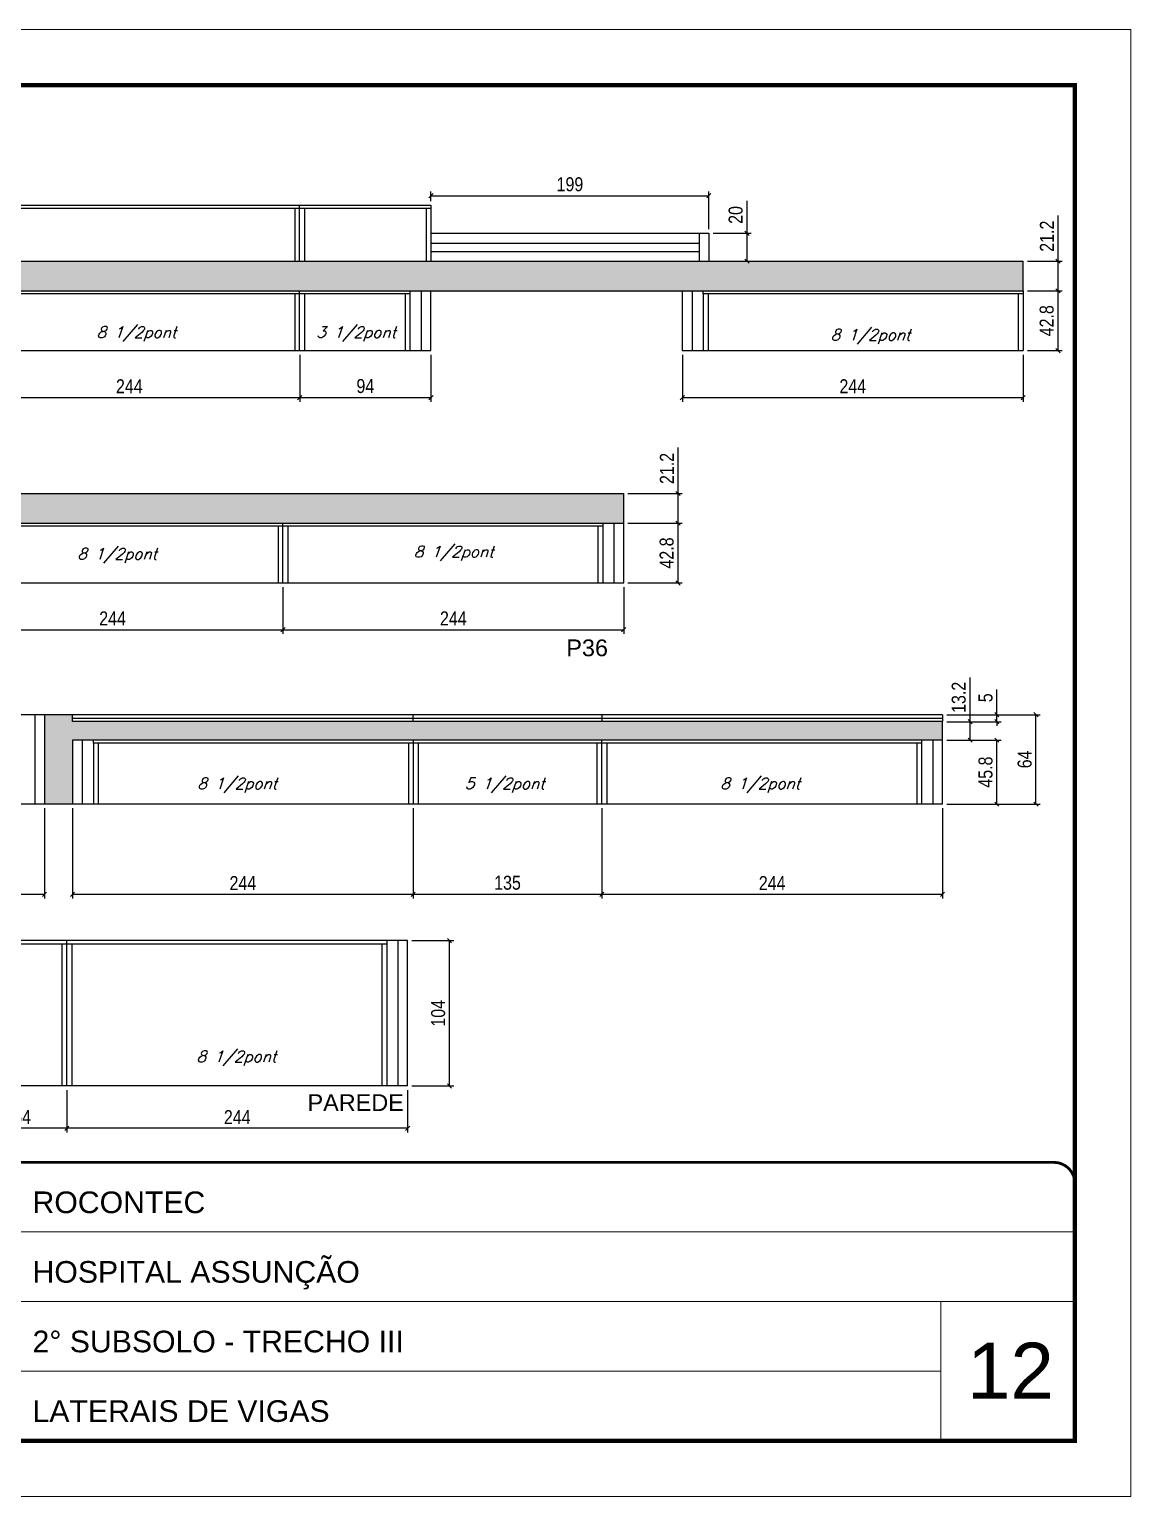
# Model space of a CAD drawing. Extents: x 137137 to 143418, y 10464 to 34486.
# Drawn here: x 142602 to 143391, y 31139 to 32189 of the extents above; entities that cross this region are included whole.
import ezdxf

# ---------------------------------------------------------------- set-up
doc = ezdxf.new("R2010")
doc.units = 0
doc.linetypes.add('CONTINUO', pattern=[0])
doc.linetypes.add('DASHED', pattern=[0.75, 0.5, -0.25])
doc.layers.add('00-FELIPE', color=2, linetype='Continuous', lineweight=13, plot=False)
for name, color, linetype in [('5', 5, 'Continuous'), ('COTA', 241, 'Continuous'), ('Painéis', 200, 'Continuous'), ('SARR_2.2x7', 40, 'Continuous'), ('SARR_3.5x7', 81, 'Continuous'), ('SARR_EDITAR', 141, 'Continuous'), ('texto', 7, 'Continuous')]:
    doc.layers.add(name, color=color, linetype=linetype)
for name, color, linetype, lineweight in [('CARIMBO', 255, 'Continuous', 9), ('Folhas', 255, 'Continuous', 9), ('SARRAFO DE PRESSAO', 251, 'DASHED', 9)]:
    doc.layers.add(name, color=color, linetype=linetype, lineweight=lineweight)
doc.styles.add('ARIAL', font='arial.ttf')
doc.styles.add('COTA TECNICA', font='techl___.ttf', dxfattribs={"height": 10})
doc.styles.add('Romans', font='romans.shx')
doc.styles.get("Standard").update_dxf_attribs({"font": 'arial.ttf'})
doc.dimstyles.new('PAINEL', dxfattribs={"dimtxt": 10, "dimasz": 3, "dimexe": 3, "dimexo": 3, "dimgap": 3, "dimtad": 1, "dimdec": 1, "dimzin": 12, "dimdsep": 46, "dimtxsty": 'COTA TECNICA', "dimblk1": 'OBLIQUE', "dimblk2": 'OBLIQUE', "dimsah": 1, "dimcen": 0.9, "dimclrd": 4, "dimclre": 4, "dimclrt": 240, "dimadec": 1, "dimazin": 3, "dimtfac": 1, "dimtdec": 1, "dimtmove": 0, "dimatfit": 3, "dimfxl": 1, "dimtolj": 1, "dimtzin": 12, "dimarcsym": 0})

# ---------------------------------------------------------------- blocks, each defined once
blk = doc.blocks.new('9999999999')
at = {"color": 30, "linetype": 'CONTINUO'}
for p, q in [((98564.6, 34379.6), (99584, 34379.6)), ((98564.6, 34329.8), (99488, 34329.8)), ((99584, 34329.8), (99488, 34329.8)), ((99488, 34329.8), (99488, 34230.2)), ((98564.6, 34280), (99488, 34280))]:
    blk.add_line(p, q, dxfattribs=at)
at = {"color": 30, "linetype": 'CONTINUO', "const_width": 2}
blk.add_lwpolyline([(99584, 34230.2), (99584, 34414.4, 0.414214), (99569, 34429.4), (98229, 34429.4, 0.414214), (98214, 34414.4), (98214, 34245.2, 0.414214), (98229, 34230.2), (99584, 34230.2)], format="xyb", dxfattribs=at)
at = {"layer": 'Folhas'}
blk.add_lwpolyline([(98139, 34190.2), (99624, 34190.2), (99624, 35240.2), (98139, 35240.2)], close=True, dxfattribs=at)
at = {"layer": 'Folhas', "color": 30, "const_width": 3}
blk.add_lwpolyline([(98214, 34230.2), (99584, 34230.2), (99584, 35200.2), (98214, 35200.2)], close=True, dxfattribs=at)
at = {"color": 7, "linetype": 'Continuous', "ltscale": 5, "style": 'ARIAL'}
for s, height, p in [('ROCONTEC', 15.48, (98837.7, 34393.1)), ('HOSPITAL ASSUNÇÃO', 15.483, (98837.7, 34343.3)), ('2° SUBSOLO - TRECHO III', 15.483, (98837.7, 34293.5)), ('LATERAIS DE VIGAS', 15.483, (98837.7, 34243.7))]:
    blk.add_text(s, height=height, dxfattribs=at).set_placement(p)
blk = doc.blocks.new('_Oblique')
at = {"color": 0, "linetype": 'ByBlock', "lineweight": -2}
blk.add_line((-0.5, -0.5), (0.5, 0.5), dxfattribs=at)
blk = doc.blocks.new('*D532')
at = {"layer": 'COTA', "color": 4, "linetype": 'ByBlock', "lineweight": -2, "transparency": 16777216}
for p, q in [((142551.8, 31955.7), (142551.8, 31922.1)), ((142795.8, 31955.7), (142795.8, 31922.1)), ((142551.8, 31925.1), (142795.8, 31925.1))]:
    blk.add_line(p, q, dxfattribs=at)
at = {"layer": 'Defpoints', "color": 0, "linetype": 'ByBlock', "transparency": 16777216}
for p in [(142551.8, 31958.7), (142795.8, 31958.7), (142795.8, 31925.1)]:
    blk.add_point(p, dxfattribs=at)
at = {"layer": 'COTA', "color": 4, "linetype": 'ByBlock', "lineweight": -2, "transparency": 16777216, "xscale": 3, "yscale": 3, "zscale": 3, "rotation": 180}
blk.add_blockref('_Oblique', (142551.8, 31925.1), dxfattribs=at)
at = {"layer": 'COTA', "color": 4, "linetype": 'ByBlock', "lineweight": -2, "transparency": 16777216, "xscale": 3, "yscale": 3, "zscale": 3}
blk.add_blockref('_Oblique', (142795.8, 31925.1), dxfattribs=at)
at = {"layer": 'COTA', "color": 240, "linetype": 'ByBlock', "transparency": 16777216, "insert": (142673.8, 31933.2), "char_height": 10, "attachment_point": 5, "style": 'COTA TECNICA'}
blk.add_mtext('\\A1;244', dxfattribs=at)
blk = doc.blocks.new('*D533')
at = {"layer": 'COTA', "color": 4, "linetype": 'ByBlock', "lineweight": -2, "transparency": 16777216}
for p, q in [((142795.8, 31955.7), (142795.8, 31922.1)), ((142889.8, 31955.7), (142889.8, 31922.1)), ((142795.8, 31925.1), (142889.8, 31925.1))]:
    blk.add_line(p, q, dxfattribs=at)
at = {"layer": 'Defpoints', "color": 0, "linetype": 'ByBlock', "transparency": 16777216}
for p in [(142795.8, 31958.7), (142889.8, 31958.7), (142889.8, 31925.1)]:
    blk.add_point(p, dxfattribs=at)
at = {"layer": 'COTA', "color": 4, "linetype": 'ByBlock', "lineweight": -2, "transparency": 16777216, "xscale": 3, "yscale": 3, "zscale": 3, "rotation": 180}
blk.add_blockref('_Oblique', (142795.8, 31925.1), dxfattribs=at)
at = {"layer": 'COTA', "color": 4, "linetype": 'ByBlock', "lineweight": -2, "transparency": 16777216, "xscale": 3, "yscale": 3, "zscale": 3}
blk.add_blockref('_Oblique', (142889.8, 31925.1), dxfattribs=at)
at = {"layer": 'COTA', "color": 240, "linetype": 'ByBlock', "transparency": 16777216, "insert": (142842.8, 31933.3), "char_height": 10, "attachment_point": 5, "style": 'COTA TECNICA'}
blk.add_mtext('\\A1;94', dxfattribs=at)
blk = doc.blocks.new('*D534')
at = {"layer": 'COTA', "color": 4, "linetype": 'ByBlock', "lineweight": -2, "transparency": 16777216}
for p, q in [((143069.8, 31955.7), (143069.8, 31922.1)), ((143313.8, 31955.7), (143313.8, 31922.1)), ((143069.8, 31925.1), (143313.8, 31925.1))]:
    blk.add_line(p, q, dxfattribs=at)
at = {"layer": 'Defpoints', "color": 0, "linetype": 'ByBlock', "transparency": 16777216}
for p in [(143069.8, 31958.7), (143313.8, 31958.7), (143313.8, 31925.1)]:
    blk.add_point(p, dxfattribs=at)
at = {"layer": 'COTA', "color": 4, "linetype": 'ByBlock', "lineweight": -2, "transparency": 16777216, "xscale": 3, "yscale": 3, "zscale": 3, "rotation": 180}
blk.add_blockref('_Oblique', (143069.8, 31925.1), dxfattribs=at)
at = {"layer": 'COTA', "color": 4, "linetype": 'ByBlock', "lineweight": -2, "transparency": 16777216, "xscale": 3, "yscale": 3, "zscale": 3}
blk.add_blockref('_Oblique', (143313.8, 31925.1), dxfattribs=at)
at = {"layer": 'COTA', "color": 240, "linetype": 'ByBlock', "transparency": 16777216, "insert": (143191.8, 31933.2), "char_height": 10, "attachment_point": 5, "style": 'COTA TECNICA'}
blk.add_mtext('\\A1;244', dxfattribs=at)
blk = doc.blocks.new('*D536')
at = {"layer": 'COTA', "color": 4, "linetype": 'ByBlock', "lineweight": -2, "transparency": 16777216}
for p, q in [((142539.8, 31789.5), (142539.8, 31756)), ((142783.8, 31789.5), (142783.8, 31756)), ((142539.8, 31759), (142783.8, 31759))]:
    blk.add_line(p, q, dxfattribs=at)
at = {"layer": 'Defpoints', "color": 0, "linetype": 'ByBlock', "transparency": 16777216}
for p in [(142539.8, 31792.5), (142783.8, 31792.5), (142783.8, 31759)]:
    blk.add_point(p, dxfattribs=at)
at = {"layer": 'COTA', "color": 4, "linetype": 'ByBlock', "lineweight": -2, "transparency": 16777216, "xscale": 3, "yscale": 3, "zscale": 3, "rotation": 180}
blk.add_blockref('_Oblique', (142539.8, 31759), dxfattribs=at)
at = {"layer": 'COTA', "color": 4, "linetype": 'ByBlock', "lineweight": -2, "transparency": 16777216, "xscale": 3, "yscale": 3, "zscale": 3}
blk.add_blockref('_Oblique', (142783.8, 31759), dxfattribs=at)
at = {"layer": 'COTA', "color": 240, "linetype": 'ByBlock', "transparency": 16777216, "insert": (142661.8, 31767.1), "char_height": 10, "attachment_point": 5, "style": 'COTA TECNICA'}
blk.add_mtext('\\A1;244', dxfattribs=at)
blk = doc.blocks.new('*D537')
at = {"layer": 'COTA', "color": 4, "linetype": 'ByBlock', "lineweight": -2, "transparency": 16777216}
for p, q in [((142783.8, 31789.5), (142783.8, 31756)), ((143027.8, 31789.5), (143027.8, 31756)), ((142783.8, 31759), (143027.8, 31759))]:
    blk.add_line(p, q, dxfattribs=at)
at = {"layer": 'Defpoints', "color": 0, "linetype": 'ByBlock', "transparency": 16777216}
for p in [(142783.8, 31792.5), (143027.8, 31792.5), (143027.8, 31759)]:
    blk.add_point(p, dxfattribs=at)
at = {"layer": 'COTA', "color": 4, "linetype": 'ByBlock', "lineweight": -2, "transparency": 16777216, "xscale": 3, "yscale": 3, "zscale": 3, "rotation": 180}
blk.add_blockref('_Oblique', (142783.8, 31759), dxfattribs=at)
at = {"layer": 'COTA', "color": 4, "linetype": 'ByBlock', "lineweight": -2, "transparency": 16777216, "xscale": 3, "yscale": 3, "zscale": 3}
blk.add_blockref('_Oblique', (143027.8, 31759), dxfattribs=at)
at = {"layer": 'COTA', "color": 240, "linetype": 'ByBlock', "transparency": 16777216, "insert": (142905.8, 31767.1), "char_height": 10, "attachment_point": 5, "style": 'COTA TECNICA'}
blk.add_mtext('\\A1;244', dxfattribs=at)
blk = doc.blocks.new('*D538')
at = {"layer": 'COTA', "color": 4, "linetype": 'ByBlock', "lineweight": -2, "transparency": 16777216}
for p, q in [((143030.8, 31835.3), (143069.7, 31835.3)), ((143066.7, 31792.5), (143066.7, 31835.3)), ((143030.8, 31792.5), (143069.7, 31792.5))]:
    blk.add_line(p, q, dxfattribs=at)
at = {"layer": 'Defpoints', "color": 0, "linetype": 'ByBlock', "transparency": 16777216}
for p in [(143027.8, 31835.3), (143066.7, 31835.3), (143027.8, 31792.5)]:
    blk.add_point(p, dxfattribs=at)
at = {"layer": 'COTA', "color": 4, "linetype": 'ByBlock', "lineweight": -2, "transparency": 16777216, "xscale": 3, "yscale": 3, "zscale": 3}
for p, rotation in [((143066.7, 31835.3), 90), ((143066.7, 31792.5), 270)]:
    blk.add_blockref('_Oblique', p, dxfattribs=dict(at, rotation=rotation))
at = {"layer": 'COTA', "color": 240, "linetype": 'ByBlock', "transparency": 16777216, "insert": (143058.6, 31813.9), "char_height": 10, "attachment_point": 5, "rotation": 90, "style": 'COTA TECNICA'}
blk.add_mtext('\\A1;42.8', dxfattribs=at)
blk = doc.blocks.new('*D539')
at = {"layer": 'COTA', "color": 4, "linetype": 'ByBlock', "lineweight": -2, "transparency": 16777216}
for p, q in [((143066.7, 31856.5), (143066.7, 31889.3)), ((143030.8, 31856.5), (143069.7, 31856.5)), ((143066.7, 31835.3), (143066.7, 31856.5)), ((143030.8, 31835.3), (143069.7, 31835.3))]:
    blk.add_line(p, q, dxfattribs=at)
at = {"layer": 'Defpoints', "color": 0, "linetype": 'ByBlock', "transparency": 16777216}
for p in [(143027.8, 31856.5), (143066.7, 31856.5), (143027.8, 31835.3)]:
    blk.add_point(p, dxfattribs=at)
at = {"layer": 'COTA', "color": 4, "linetype": 'ByBlock', "lineweight": -2, "transparency": 16777216, "xscale": 3, "yscale": 3, "zscale": 3}
for p, rotation in [((143066.7, 31856.5), 90), ((143066.7, 31835.3), 270)]:
    blk.add_blockref('_Oblique', p, dxfattribs=dict(at, rotation=rotation))
at = {"layer": 'COTA', "color": 240, "linetype": 'ByBlock', "transparency": 16777216, "insert": (143058.7, 31874.4), "char_height": 10, "attachment_point": 5, "rotation": 90, "style": 'COTA TECNICA'}
blk.add_mtext('\\A1;21.2', dxfattribs=at)
blk = doc.blocks.new('*D543')
at = {"layer": 'COTA', "color": 4, "linetype": 'ByBlock', "lineweight": -2, "transparency": 16777216}
for p, q in [((143316.8, 32001.5), (143341.8, 32001.5)), ((143338.8, 31958.7), (143338.8, 32001.5)), ((143316.8, 31958.7), (143341.8, 31958.7))]:
    blk.add_line(p, q, dxfattribs=at)
at = {"layer": 'Defpoints', "color": 0, "linetype": 'ByBlock', "transparency": 16777216}
for p in [(143313.8, 32001.5), (143338.8, 32001.5), (143313.8, 31958.7)]:
    blk.add_point(p, dxfattribs=at)
at = {"layer": 'COTA', "color": 4, "linetype": 'ByBlock', "lineweight": -2, "transparency": 16777216, "xscale": 3, "yscale": 3, "zscale": 3}
for p, rotation in [((143338.8, 32001.5), 90), ((143338.8, 31958.7), 270)]:
    blk.add_blockref('_Oblique', p, dxfattribs=dict(at, rotation=rotation))
at = {"layer": 'COTA', "color": 240, "linetype": 'ByBlock', "transparency": 16777216, "insert": (143330.7, 31980.1), "char_height": 10, "attachment_point": 5, "rotation": 90, "style": 'COTA TECNICA'}
blk.add_mtext('\\A1;42.8', dxfattribs=at)
blk = doc.blocks.new('*D544')
at = {"layer": 'COTA', "color": 4, "linetype": 'ByBlock', "lineweight": -2, "transparency": 16777216}
for p, q in [((143338.8, 32022.7), (143338.8, 32055.4)), ((143316.8, 32022.7), (143341.8, 32022.7)), ((143338.8, 32001.5), (143338.8, 32022.7)), ((143316.8, 32001.5), (143341.8, 32001.5))]:
    blk.add_line(p, q, dxfattribs=at)
at = {"layer": 'Defpoints', "color": 0, "linetype": 'ByBlock', "transparency": 16777216}
for p in [(143313.8, 32022.7), (143338.8, 32022.7), (143313.8, 32001.5)]:
    blk.add_point(p, dxfattribs=at)
at = {"layer": 'COTA', "color": 4, "linetype": 'ByBlock', "lineweight": -2, "transparency": 16777216, "xscale": 3, "yscale": 3, "zscale": 3}
for p, rotation in [((143338.8, 32022.7), 90), ((143338.8, 32001.5), 270)]:
    blk.add_blockref('_Oblique', p, dxfattribs=dict(at, rotation=rotation))
at = {"layer": 'COTA', "color": 240, "linetype": 'ByBlock', "transparency": 16777216, "insert": (143330.8, 32040.6), "char_height": 10, "attachment_point": 5, "rotation": 90, "style": 'COTA TECNICA'}
blk.add_mtext('\\A1;21.2', dxfattribs=at)
blk = doc.blocks.new('*D566')
at = {"layer": 'COTA', "color": 4, "linetype": 'ByBlock', "lineweight": -2, "transparency": 16777216}
for p, q in [((142505.1, 31631.2), (142505.1, 31566.7)), ((142613.1, 31631.2), (142613.1, 31566.7)), ((142505.1, 31569.7), (142613.1, 31569.7))]:
    blk.add_line(p, q, dxfattribs=at)
at = {"layer": 'Defpoints', "color": 0, "linetype": 'ByBlock', "transparency": 16777216}
for p in [(142505.1, 31634.2), (142613.1, 31634.2), (142613.1, 31569.7)]:
    blk.add_point(p, dxfattribs=at)
at = {"layer": 'COTA', "color": 4, "linetype": 'ByBlock', "lineweight": -2, "transparency": 16777216, "xscale": 3, "yscale": 3, "zscale": 3, "rotation": 180}
blk.add_blockref('_Oblique', (142505.1, 31569.7), dxfattribs=at)
at = {"layer": 'COTA', "color": 4, "linetype": 'ByBlock', "lineweight": -2, "transparency": 16777216, "xscale": 3, "yscale": 3, "zscale": 3}
blk.add_blockref('_Oblique', (142613.1, 31569.7), dxfattribs=at)
at = {"layer": 'COTA', "color": 240, "linetype": 'ByBlock', "transparency": 16777216, "insert": (142559.1, 31577.8), "char_height": 10, "attachment_point": 5, "style": 'COTA TECNICA'}
blk.add_mtext('\\A1;108', dxfattribs=at)
blk = doc.blocks.new('*D567')
at = {"layer": 'COTA', "color": 4, "linetype": 'ByBlock', "lineweight": -2, "transparency": 16777216}
for p, q in [((142633.1, 31631.2), (142633.1, 31566.7)), ((142877.1, 31631.2), (142877.1, 31566.7)), ((142633.1, 31569.7), (142877.1, 31569.7))]:
    blk.add_line(p, q, dxfattribs=at)
at = {"layer": 'Defpoints', "color": 0, "linetype": 'ByBlock', "transparency": 16777216}
for p in [(142633.1, 31634.2), (142877.1, 31634.2), (142877.1, 31569.7)]:
    blk.add_point(p, dxfattribs=at)
at = {"layer": 'COTA', "color": 4, "linetype": 'ByBlock', "lineweight": -2, "transparency": 16777216, "xscale": 3, "yscale": 3, "zscale": 3, "rotation": 180}
blk.add_blockref('_Oblique', (142633.1, 31569.7), dxfattribs=at)
at = {"layer": 'COTA', "color": 4, "linetype": 'ByBlock', "lineweight": -2, "transparency": 16777216, "xscale": 3, "yscale": 3, "zscale": 3}
blk.add_blockref('_Oblique', (142877.1, 31569.7), dxfattribs=at)
at = {"layer": 'COTA', "color": 240, "linetype": 'ByBlock', "transparency": 16777216, "insert": (142755.1, 31577.7), "char_height": 10, "attachment_point": 5, "style": 'COTA TECNICA'}
blk.add_mtext('\\A1;244', dxfattribs=at)
blk = doc.blocks.new('*D568')
at = {"layer": 'COTA', "color": 4, "linetype": 'ByBlock', "lineweight": -2, "transparency": 16777216}
for p, q in [((142877.1, 31631.2), (142877.1, 31566.7)), ((143012.1, 31631.2), (143012.1, 31566.7)), ((142877.1, 31569.7), (143012.1, 31569.7))]:
    blk.add_line(p, q, dxfattribs=at)
at = {"layer": 'Defpoints', "color": 0, "linetype": 'ByBlock', "transparency": 16777216}
for p in [(142877.1, 31634.2), (143012.1, 31634.2), (143012.1, 31569.7)]:
    blk.add_point(p, dxfattribs=at)
at = {"layer": 'COTA', "color": 4, "linetype": 'ByBlock', "lineweight": -2, "transparency": 16777216, "xscale": 3, "yscale": 3, "zscale": 3, "rotation": 180}
blk.add_blockref('_Oblique', (142877.1, 31569.7), dxfattribs=at)
at = {"layer": 'COTA', "color": 4, "linetype": 'ByBlock', "lineweight": -2, "transparency": 16777216, "xscale": 3, "yscale": 3, "zscale": 3}
blk.add_blockref('_Oblique', (143012.1, 31569.7), dxfattribs=at)
at = {"layer": 'COTA', "color": 240, "linetype": 'ByBlock', "transparency": 16777216, "insert": (142944.6, 31577.9), "char_height": 10, "attachment_point": 5, "style": 'COTA TECNICA'}
blk.add_mtext('\\A1;135', dxfattribs=at)
blk = doc.blocks.new('*D569')
at = {"layer": 'COTA', "color": 4, "linetype": 'ByBlock', "lineweight": -2, "transparency": 16777216}
for p, q in [((143012.1, 31631.2), (143012.1, 31566.7)), ((143256.1, 31631.2), (143256.1, 31566.7)), ((143012.1, 31569.7), (143256.1, 31569.7))]:
    blk.add_line(p, q, dxfattribs=at)
at = {"layer": 'Defpoints', "color": 0, "linetype": 'ByBlock', "transparency": 16777216}
for p in [(143012.1, 31634.2), (143256.1, 31634.2), (143256.1, 31569.7)]:
    blk.add_point(p, dxfattribs=at)
at = {"layer": 'COTA', "color": 4, "linetype": 'ByBlock', "lineweight": -2, "transparency": 16777216, "xscale": 3, "yscale": 3, "zscale": 3, "rotation": 180}
blk.add_blockref('_Oblique', (143012.1, 31569.7), dxfattribs=at)
at = {"layer": 'COTA', "color": 4, "linetype": 'ByBlock', "lineweight": -2, "transparency": 16777216, "xscale": 3, "yscale": 3, "zscale": 3}
blk.add_blockref('_Oblique', (143256.1, 31569.7), dxfattribs=at)
at = {"layer": 'COTA', "color": 240, "linetype": 'ByBlock', "transparency": 16777216, "insert": (143134.1, 31577.7), "char_height": 10, "attachment_point": 5, "style": 'COTA TECNICA'}
blk.add_mtext('\\A1;244', dxfattribs=at)
blk = doc.blocks.new('*D578')
at = {"layer": 'COTA', "color": 4, "linetype": 'ByBlock', "lineweight": -2, "transparency": 16777216}
for p, q in [((142629.1, 31429.5), (142629.1, 31399.2)), ((142873.1, 31429.5), (142873.1, 31399.2)), ((142873.1, 31402.2), (142629.1, 31402.2))]:
    blk.add_line(p, q, dxfattribs=at)
at = {"layer": 'Defpoints', "color": 0, "linetype": 'ByBlock', "transparency": 16777216}
for p in [(142629.1, 31432.5), (142873.1, 31432.5), (142629.1, 31402.2)]:
    blk.add_point(p, dxfattribs=at)
at = {"layer": 'COTA', "color": 4, "linetype": 'ByBlock', "lineweight": -2, "transparency": 16777216, "xscale": 3, "yscale": 3, "zscale": 3, "rotation": 180}
blk.add_blockref('_Oblique', (142629.1, 31402.2), dxfattribs=at)
at = {"layer": 'COTA', "color": 4, "linetype": 'ByBlock', "lineweight": -2, "transparency": 16777216, "xscale": 3, "yscale": 3, "zscale": 3}
blk.add_blockref('_Oblique', (142873.1, 31402.2), dxfattribs=at)
at = {"layer": 'COTA', "color": 240, "linetype": 'ByBlock', "transparency": 16777216, "insert": (142751.1, 31410.2), "char_height": 10, "attachment_point": 5, "style": 'COTA TECNICA'}
blk.add_mtext('\\A1;244', dxfattribs=at)
blk = doc.blocks.new('*D579')
at = {"layer": 'COTA', "color": 4, "linetype": 'ByBlock', "lineweight": -2, "transparency": 16777216}
for p, q in [((142565.1, 31429.5), (142565.1, 31399.2)), ((142629.1, 31429.5), (142629.1, 31399.2)), ((142629.1, 31402.2), (142565.1, 31402.2))]:
    blk.add_line(p, q, dxfattribs=at)
at = {"layer": 'Defpoints', "color": 0, "linetype": 'ByBlock', "transparency": 16777216}
for p in [(142565.1, 31432.5), (142629.1, 31432.5), (142565.1, 31402.2)]:
    blk.add_point(p, dxfattribs=at)
at = {"layer": 'COTA', "color": 4, "linetype": 'ByBlock', "lineweight": -2, "transparency": 16777216, "xscale": 3, "yscale": 3, "zscale": 3, "rotation": 180}
blk.add_blockref('_Oblique', (142565.1, 31402.2), dxfattribs=at)
at = {"layer": 'COTA', "color": 4, "linetype": 'ByBlock', "lineweight": -2, "transparency": 16777216, "xscale": 3, "yscale": 3, "zscale": 3}
blk.add_blockref('_Oblique', (142629.1, 31402.2), dxfattribs=at)
at = {"layer": 'COTA', "color": 240, "linetype": 'ByBlock', "transparency": 16777216, "insert": (142597.1, 31410.3), "char_height": 10, "attachment_point": 5, "style": 'COTA TECNICA'}
blk.add_mtext('\\A1;64', dxfattribs=at)
blk = doc.blocks.new('*D584')
at = {"layer": 'COTA', "color": 4, "linetype": 'ByBlock', "lineweight": -2, "transparency": 16777216}
for p, q in [((142876.1, 31536.5), (142906.1, 31536.5)), ((142903.1, 31432.5), (142903.1, 31536.5)), ((142876.1, 31432.5), (142906.1, 31432.5))]:
    blk.add_line(p, q, dxfattribs=at)
at = {"layer": 'Defpoints', "color": 0, "linetype": 'ByBlock', "transparency": 16777216}
for p in [(142873.1, 31536.5), (142903.1, 31536.5), (142873.1, 31432.5)]:
    blk.add_point(p, dxfattribs=at)
at = {"layer": 'COTA', "color": 4, "linetype": 'ByBlock', "lineweight": -2, "transparency": 16777216, "xscale": 3, "yscale": 3, "zscale": 3}
for p, rotation in [((142903.1, 31536.5), 90), ((142903.1, 31432.5), 270)]:
    blk.add_blockref('_Oblique', p, dxfattribs=dict(at, rotation=rotation))
at = {"layer": 'COTA', "color": 240, "linetype": 'ByBlock', "transparency": 16777216, "insert": (142895, 31484.5), "char_height": 10, "attachment_point": 5, "rotation": 90, "style": 'COTA TECNICA'}
blk.add_mtext('\\A1;104', dxfattribs=at)
blk = doc.blocks.new('*D893')
at = {"layer": '00-FELIPE', "color": 4, "lineweight": -2, "transparency": 16777216}
for p, q in [((142889.8, 32065.7), (142889.8, 32072.6)), ((142889.8, 32069.6), (143088.8, 32069.6)), ((143088.8, 32045.7), (143088.8, 32072.6))]:
    blk.add_line(p, q, dxfattribs=at)
at = {"layer": 'Defpoints', "color": 0, "transparency": 16777216}
for p in [(143088.8, 32069.6), (142889.8, 32062.7), (143088.8, 32042.7)]:
    blk.add_point(p, dxfattribs=at)
at = {"layer": '00-FELIPE', "color": 4, "lineweight": -2, "transparency": 16777216, "xscale": 3, "yscale": 3, "zscale": 3, "rotation": 180}
blk.add_blockref('_Oblique', (142889.8, 32069.6), dxfattribs=at)
at = {"layer": '00-FELIPE', "color": 4, "lineweight": -2, "transparency": 16777216, "xscale": 3, "yscale": 3, "zscale": 3}
blk.add_blockref('_Oblique', (143088.8, 32069.6), dxfattribs=at)
at = {"layer": '00-FELIPE', "color": 240, "transparency": 16777216, "insert": (142989.3, 32077.7), "char_height": 10, "attachment_point": 5, "style": 'COTA TECNICA'}
blk.add_mtext('\\A1;199', dxfattribs=at)
blk = doc.blocks.new('*D894')
at = {"layer": '00-FELIPE', "color": 4, "lineweight": -2, "transparency": 16777216}
for p, q in [((143116.1, 32042.7), (143116.1, 32065.9)), ((143091.8, 32042.7), (143119.1, 32042.7)), ((143116.1, 32022.7), (143116.1, 32042.7)), ((143091.8, 32022.7), (143119.1, 32022.7))]:
    blk.add_line(p, q, dxfattribs=at)
at = {"layer": 'Defpoints', "color": 0, "transparency": 16777216}
for p in [(143088.8, 32042.7), (143116.1, 32042.7), (143088.8, 32022.7)]:
    blk.add_point(p, dxfattribs=at)
at = {"layer": '00-FELIPE', "color": 4, "lineweight": -2, "transparency": 16777216, "xscale": 3, "yscale": 3, "zscale": 3}
for p, rotation in [((143116.1, 32042.7), 90), ((143116.1, 32022.7), 270)]:
    blk.add_blockref('_Oblique', p, dxfattribs=dict(at, rotation=rotation))
at = {"layer": '00-FELIPE', "color": 240, "transparency": 16777216, "insert": (143108, 32055.8), "char_height": 10, "attachment_point": 5, "rotation": 90, "style": 'COTA TECNICA'}
blk.add_mtext('\\A1;20', dxfattribs=at)
blk = doc.blocks.new('*D895')
at = {"layer": 'COTA', "color": 4, "linetype": 'ByBlock', "lineweight": -2, "transparency": 16777216}
for p, q in [((143259.1, 31680), (143298, 31680)), ((143295, 31634.2), (143295, 31680)), ((143259.1, 31634.2), (143298, 31634.2))]:
    blk.add_line(p, q, dxfattribs=at)
at = {"layer": 'Defpoints', "color": 0, "linetype": 'ByBlock', "transparency": 16777216}
for p in [(143256.1, 31680), (143295, 31680), (143256.1, 31634.2)]:
    blk.add_point(p, dxfattribs=at)
at = {"layer": 'COTA', "color": 4, "linetype": 'ByBlock', "lineweight": -2, "transparency": 16777216, "xscale": 3, "yscale": 3, "zscale": 3}
for p, rotation in [((143295, 31680), 90), ((143295, 31634.2), 270)]:
    blk.add_blockref('_Oblique', p, dxfattribs=dict(at, rotation=rotation))
at = {"layer": 'COTA', "color": 240, "linetype": 'ByBlock', "transparency": 16777216, "insert": (143286.9, 31657.1), "char_height": 10, "attachment_point": 5, "rotation": 90, "style": 'COTA TECNICA'}
blk.add_mtext('\\A1;45.8', dxfattribs=at)
blk = doc.blocks.new('*D897')
at = {"layer": '00-FELIPE', "color": 4, "lineweight": -2, "transparency": 16777216}
for p, q in [((143295, 31698.2), (143295, 31716.3)), ((143259.1, 31698.2), (143298, 31698.2)), ((143259.1, 31693.2), (143298, 31693.2)), ((143295, 31693.2), (143295, 31698.2)), ((143295, 31693.2), (143295, 31690.2))]:
    blk.add_line(p, q, dxfattribs=at)
at = {"layer": 'Defpoints', "color": 0, "transparency": 16777216}
for p in [(143256.1, 31698.2), (143256.1, 31693.2), (143295, 31698.2)]:
    blk.add_point(p, dxfattribs=at)
at = {"layer": '00-FELIPE', "color": 4, "lineweight": -2, "transparency": 16777216, "xscale": 3, "yscale": 3, "zscale": 3}
for p, rotation in [((143295, 31698.2), 270), ((143295, 31693.2), 90)]:
    blk.add_blockref('_Oblique', p, dxfattribs=dict(at, rotation=rotation))
at = {"layer": '00-FELIPE', "color": 240, "transparency": 16777216, "insert": (143286.9, 31710.3), "char_height": 10, "attachment_point": 5, "rotation": 90, "style": 'COTA TECNICA'}
blk.add_mtext('\\A1;5', dxfattribs=at)
blk = doc.blocks.new('*D898')
at = {"layer": '00-FELIPE', "color": 4, "lineweight": -2, "transparency": 16777216}
for p, q in [((143259.1, 31698.2), (143326, 31698.2)), ((143323, 31634.2), (143323, 31698.2)), ((143259.1, 31634.2), (143326, 31634.2))]:
    blk.add_line(p, q, dxfattribs=at)
at = {"layer": 'Defpoints', "color": 0, "transparency": 16777216}
for p in [(143256.1, 31698.2), (143323, 31698.2), (143256.1, 31634.2)]:
    blk.add_point(p, dxfattribs=at)
at = {"layer": '00-FELIPE', "color": 4, "lineweight": -2, "transparency": 16777216, "xscale": 3, "yscale": 3, "zscale": 3}
for p, rotation in [((143323, 31698.2), 90), ((143323, 31634.2), 270)]:
    blk.add_blockref('_Oblique', p, dxfattribs=dict(at, rotation=rotation))
at = {"layer": '00-FELIPE', "color": 240, "transparency": 16777216, "insert": (143314.9, 31666.2), "char_height": 10, "attachment_point": 5, "rotation": 90, "style": 'COTA TECNICA'}
blk.add_mtext('\\A1;64', dxfattribs=at)
blk = doc.blocks.new('*D938')
at = {"layer": '00-FELIPE', "color": 4, "lineweight": -2, "transparency": 16777216}
for p, q in [((143275.9, 31693.2), (143275.9, 31724.9)), ((143259.1, 31693.2), (143278.9, 31693.2)), ((143275.9, 31680), (143275.9, 31693.2)), ((143259.1, 31680), (143278.9, 31680))]:
    blk.add_line(p, q, dxfattribs=at)
at = {"layer": 'Defpoints', "color": 0, "transparency": 16777216}
for p in [(143256.1, 31693.2), (143275.9, 31693.2), (143256.1, 31680)]:
    blk.add_point(p, dxfattribs=at)
at = {"layer": '00-FELIPE', "color": 4, "lineweight": -2, "transparency": 16777216, "xscale": 3, "yscale": 3, "zscale": 3}
for p, rotation in [((143275.9, 31693.2), 90), ((143275.9, 31680), 270)]:
    blk.add_blockref('_Oblique', p, dxfattribs=dict(at, rotation=rotation))
at = {"layer": '00-FELIPE', "color": 240, "transparency": 16777216, "insert": (143267.7, 31710.6), "char_height": 10, "attachment_point": 5, "rotation": 90, "style": 'COTA TECNICA'}
blk.add_mtext('\\A1;13.2', dxfattribs=at)

msp = doc.modelspace()

# ---------------------------------------------------------------- hatches: boundary and pattern name
at = {"layer": 'COTA', "linetype": 'ByBlock'}
h = msp.add_hatch(dxfattribs=at)
h.set_pattern_fill('AR-CONC', color=256, scale=0.03)
h.set_pattern_definition([(50, (4768.5, 1189.3406), (5.46554007, -0.47817257), [0.5715, -6.2865]), (355, (4768.5, 1189.3406), (-1.05730264, 5.73170536), [0.4572, -5.02921753]), (100.4514447, (4768.9555, 1189.301), (4.40823741, 5.25353256), [0.48570026, -5.34270734]), (46.1842, (4768.5, 1190.8646), (8.13237123, -1.26126984), [0.85725, -9.42975]), (96.6355576, (4769.178, 1190.7595), (7.122124, 7.42278374), [0.7285507, -8.01406824]), (351.184151, (4768.5, 1190.865), (7.122124, 7.42278374), [0.685799, -7.54379196]), (21, (4769.262, 1190.4836), (4.54843174, -3.06795595), [0.5715, -6.2865]), (326, (4769.262, 1190.4836), (1.85406085, 5.52563898), [0.4572, -5.0292]), (71.451445, (4769.641, 1190.228), (6.40249258, 2.45768307), [0.48570026, -5.34269813]), (37.5, (4768.5, 1189.3406), (0.092658098, 2.536651166), [0, -4.96824, 0, -5.1054, 0, -5.04825]), (7.5, (4768.5, 1189.3406), (2.004589875, 3.005417245), [0, -2.91084, 0, -4.85394, 0, -1.92405]), (327.5, (4766.8007, 1189.3406), (4.067717855, -0.17186232), [0, -1.905, 0, -5.9436, 0, -7.8867]), (317.5, (4766.0387, 1189.3406), (4.44387544, 0.76279473), [0, -2.4765, 0, -3.94716, 0, -5.6007])])
h.paths.add_polyline_path([(143313.76, 32022.7), (142307.76, 32022.7), (142307.76, 32000.7), (143313.76, 32000.7)])
h = msp.add_hatch(dxfattribs=at)
h.set_pattern_fill('AR-CONC', color=256, scale=0.03)
h.set_pattern_definition([(50, (4515.199, 1447.2804), (5.46554007, -0.47817257), [0.5715, -6.2865]), (355, (4515.199, 1447.2804), (-1.05730264, 5.73170536), [0.4572, -5.02921753]), (100.4514447, (4515.6545, 1447.2406), (4.40823741, 5.25353256), [0.48570026, -5.34270734]), (46.1842, (4515.199, 1448.8044), (8.13237123, -1.26126984), [0.85725, -9.42975]), (96.6355576, (4515.877, 1448.699), (7.122124, 7.42278374), [0.7285507, -8.01406824]), (351.184151, (4515.199, 1448.804), (7.122124, 7.42278374), [0.685799, -7.54379196]), (21, (4515.961, 1448.4234), (4.54843174, -3.06795595), [0.5715, -6.2865]), (326, (4515.961, 1448.4234), (1.85406085, 5.52563898), [0.4572, -5.0292]), (71.451445, (4516.34, 1448.168), (6.40249258, 2.45768307), [0.48570026, -5.34269813]), (37.5, (4515.199, 1447.2804), (0.092658098, 2.536651166), [0, -4.96824, 0, -5.1054, 0, -5.04825]), (7.5, (4515.199, 1447.2804), (2.004589875, 3.005417245), [0, -2.91084, 0, -4.85394, 0, -1.92405]), (327.5, (4513.4998, 1447.2804), (4.067717855, -0.17186232), [0, -1.905, 0, -5.9436, 0, -7.8867]), (317.5, (4512.7378, 1447.2804), (4.44387544, 0.76279473), [0, -2.4765, 0, -3.94716, 0, -5.6007])])
h.paths.add_polyline_path([(142125.81, 31856.53), (142125.81, 31835.33), (143027.81, 31835.33), (143027.81, 31856.53)])
h = msp.add_hatch(dxfattribs=at)
h.set_pattern_fill('AR-CONC', color=256, scale=0.03)
h.set_pattern_definition([(50, (66.1355, 0), (5.46554007, -0.47817257), [0.5715, -6.2865]), (355, (66.1355, 0), (-1.05730264, 5.73170536), [0.4572, -5.02921753]), (100.4514447, (66.591, -0.04), (4.40823741, 5.25353256), [0.48570026, -5.34270734]), (46.1842, (66.1355, 1.524), (8.13237123, -1.26126984), [0.85725, -9.42975]), (96.6355576, (66.813, 1.419), (7.12212402, 7.42278374), [0.7285507, -8.01406824]), (351.184151, (66.1355, 1.524), (7.122124, 7.42278374), [0.685799, -7.54379196]), (21, (66.8975, 1.143), (4.54843174, -3.06795595), [0.5715, -6.2865]), (326, (66.8975, 1.143), (1.85406085, 5.52563898), [0.4572, -5.0292]), (71.451445, (67.2765, 0.8873), (6.40249258, 2.45768307), [0.48570026, -5.34269813]), (37.5, (66.1355, 0), (0.092658098, 2.536651166), [0, -4.96824, 0, -5.1054, 0, -5.04825]), (7.5, (66.1355, 0), (2.004589875, 3.005417245), [0, -2.91084, 0, -4.85394, 0, -1.92405]), (327.5, (64.4362, 0), (4.067717855, -0.17186232), [0, -1.905, 0, -5.9436, 0, -7.8867]), (317.5, (63.6742, 0), (4.44387544, 0.76279473), [0, -2.4765, 0, -3.94716, 0, -5.6007])])
h.paths.add_polyline_path([(142633.11, 31680.01), (143256.11, 31680.01), (143256.11, 31693.21), (142633.11, 31693.21), (142633.11, 31698.21), (142613.11, 31698.21), (142613.11, 31634.21), (142633.11, 31634.21)])

# ---------------------------------------------------------------- linework, layer by layer
for p, q in [((143088.76, 32022.7), (143313.76, 32022.7)), ((143313.76, 32001.5), (143313.76, 32022.7)), ((142889.76, 32001.5), (143069.76, 32001.5)), ((142125.81, 31856.53), (143027.81, 31856.53)), ((143027.81, 31835.33), (143027.81, 31856.53)), ((142633.11, 31698.21), (142613.11, 31698.21)), ((143256.11, 31680.01), (143256.11, 31693.21)), ((142633.11, 31634.21), (142613.11, 31634.21))]:
    msp.add_line(p, q, dxfattribs=at)
at = {"layer": 'Painéis', "linetype": 'ByBlock'}
for p, q in [((142307.76, 32062.7), (142889.76, 32062.7)), ((142795.76, 32022.7), (142795.76, 32062.7)), ((142889.76, 32062.7), (142889.76, 32022.7)), ((142889.76, 32042.7), (143088.76, 32042.7)), ((143088.76, 32042.7), (143088.76, 32022.7)), ((142307.76, 32022.7), (143088.76, 32022.7)), ((142307.76, 32001.5), (142889.76, 32001.5)), ((142795.76, 31958.7), (142795.76, 32001.5)), ((142889.76, 31958.7), (142889.76, 32001.5)), ((143069.76, 32001.5), (143313.76, 32001.5)), ((143069.76, 32001.5), (143069.76, 31958.7)), ((143313.76, 32001.5), (143313.76, 31958.7)), ((142307.76, 31958.7), (142889.76, 31958.7)), ((143069.76, 31958.7), (143313.76, 31958.7)), ((142125.81, 31835.33), (143027.81, 31835.33)), ((142783.81, 31792.53), (142783.81, 31835.33)), ((143027.81, 31792.53), (143027.81, 31835.33)), ((142125.81, 31792.53), (143027.81, 31792.53)), ((142613.11, 31698.21), (142383.11, 31698.21)), ((142613.11, 31698.21), (142613.11, 31634.21)), ((143256.11, 31698.21), (142633.11, 31698.21)), ((142633.11, 31693.21), (142633.11, 31698.21)), ((143256.11, 31693.21), (142633.11, 31693.21)), ((142877.11, 31693.21), (142877.11, 31698.21)), ((143012.11, 31698.21), (143012.11, 31693.21)), ((143256.11, 31698.21), (143256.11, 31693.21)), ((143256.11, 31680.01), (142633.11, 31680.01)), ((142633.11, 31680.01), (142633.11, 31634.21)), ((142877.11, 31680.01), (142877.11, 31634.21)), ((143012.11, 31634.21), (143012.11, 31680.01)), ((143256.11, 31634.21), (143256.11, 31680.01)), ((142613.11, 31634.21), (142383.11, 31634.21)), ((143256.11, 31634.21), (142633.11, 31634.21)), ((142873.11, 31536.5), (142321.11, 31536.5)), ((142629.11, 31432.5), (142629.11, 31536.5)), ((142873.11, 31432.5), (142873.11, 31536.5)), ((142873.11, 31432.5), (142321.11, 31432.5))]:
    msp.add_line(p, q, dxfattribs=at)
at = {"layer": 'SARR_2.2x7', "linetype": 'Continuous'}
for p, q in [((142795.76, 32060.5), (142551.76, 32060.5)), ((142889.76, 32060.5), (142795.76, 32060.5)), ((142889.76, 32035.7), (143081.76, 32035.7)), ((143081.76, 32042.7), (143081.76, 32022.7)), ((142889.76, 32029.7), (143081.76, 32029.7)), ((142795.76, 31999.3), (142551.76, 31999.3)), ((142874.76, 31999.3), (142795.76, 31999.3)), ((142882.76, 32001.5), (142882.76, 31958.7)), ((143076.74, 32001.5), (143076.74, 31958.7)), ((143084.74, 31999.3), (143084.74, 32001.5)), ((143313.76, 31999.3), (143084.74, 31999.3)), ((142783.81, 31833.13), (142539.81, 31833.13)), ((143012.81, 31833.13), (142783.81, 31833.13)), ((143020.81, 31835.33), (143020.81, 31792.53)), ((142606.11, 31698.21), (142606.11, 31634.21)), ((142640.09, 31680.01), (142640.09, 31634.21)), ((142648.09, 31677.81), (142648.09, 31680.01)), ((143249.11, 31680.01), (143249.11, 31634.21)), ((142755.11, 31677.81), (142648.09, 31677.81)), ((142877.11, 31677.81), (142755.11, 31677.81)), ((143012.11, 31677.81), (142877.11, 31677.81)), ((143241.11, 31677.81), (143012.11, 31677.81)), ((142565.11, 31534.3), (142629.11, 31534.3)), ((142629.11, 31534.3), (142858.11, 31534.3)), ((142866.11, 31536.5), (142866.11, 31432.5))]:
    msp.add_line(p, q, dxfattribs=at)
at = {"layer": 'SARR_3.5x7'}
for p, q in [((142792.26, 32060.5), (142792.26, 32022.7)), ((142799.26, 32060.5), (142799.26, 32022.7)), ((142886.26, 32060.5), (142886.26, 32022.7)), ((142792.26, 31999.3), (142792.26, 31958.7)), ((142799.26, 31999.3), (142799.26, 31958.7)), ((142871.26, 31999.3), (142871.26, 31958.7)), ((142874.76, 32001.5), (142874.76, 31958.7)), ((143084.74, 31999.3), (143084.74, 31958.7)), ((143088.24, 31999.3), (143088.24, 31958.7)), ((143310.26, 31999.3), (143310.26, 31958.7)), ((142780.31, 31833.13), (142780.31, 31792.53)), ((142787.31, 31833.13), (142787.31, 31792.53)), ((143009.31, 31833.13), (143009.31, 31792.53)), ((143012.81, 31835.33), (143012.81, 31792.53)), ((143241.11, 31680.01), (143241.11, 31634.21)), ((142648.09, 31677.81), (142648.09, 31634.21)), ((142651.59, 31677.81), (142651.59, 31634.21)), ((142873.61, 31677.81), (142873.61, 31634.21)), ((142880.61, 31677.81), (142880.61, 31634.21)), ((143008.61, 31677.81), (143008.61, 31634.21)), ((143015.61, 31677.81), (143015.61, 31634.21)), ((143237.61, 31677.81), (143237.61, 31634.21)), ((142625.61, 31534.3), (142625.61, 31432.5)), ((142632.61, 31534.3), (142632.61, 31432.5)), ((142854.61, 31534.3), (142854.61, 31432.5)), ((142858.11, 31536.5), (142858.11, 31432.5))]:
    msp.add_line(p, q, dxfattribs=at)
at = {"layer": 'SARR_EDITAR', "linetype": 'ByBlock'}
for p, q in [((142633.11, 31695.71), (142877.11, 31695.71)), ((142877.11, 31695.71), (143012.11, 31695.71)), ((143012.11, 31695.71), (143256.11, 31695.71))]:
    msp.add_line(p, q, dxfattribs=at)

# ---------------------------------------------------------------- block references
at = {"layer": 'SARRAFO DE PRESSAO', "color": 6, "linetype": 'ByBlock'}
msp.add_blockref('9999999999', (43766.81, -3051.58), dxfattribs=at)

# ---------------------------------------------------------------- texts
at = {"layer": '5', "linetype": 'Continuous'}
for s, rotation, p in [('P36', 0.00004, (142986.72, 31740.04)), ('PAREDE', 359.99996, (142801.43, 31414.59))]:
    msp.add_text(s, height=12, rotation=rotation, dxfattribs=at).set_placement(p)
at = {"layer": 'CARIMBO', "style": 'ARIAL'}
msp.add_text('12', height=40, dxfattribs=at).set_placement((143273.65, 31208.77))
at = {"layer": 'texto', "color": 2, "char_height": 8, "attachment_point": 5, "style": 'Romans'}
for s, insert in [('{\\Q19;\\C256;8 1/2pont}', (142678.88, 31970.56)), ('{\\Q19;\\C256;3 1/2pont}', (142836.18, 31970.56)), ('{\\Q19;\\C256;8 1/2pont}', (143204.54, 31968.73)), ('{\\Q19;\\C256;8 1/2pont}', (142665.1, 31812.03)), ('{\\Q19;\\C256;8 1/2pont}', (142906.06, 31813.53)), ('{\\Q19;\\C256;8 1/2pont}', (142751.07, 31647.66)), ('{\\Q19;\\C256;5 1/2pont}', (142942.61, 31647.66)), ('{\\Q19;\\C256;8 1/2pont}', (143125.56, 31647.66)), ('{\\Q19;\\C256;8 1/2pont}', (142750.48, 31452.32))]:
    msp.add_mtext(s, dxfattribs=dict(at, insert=insert))

# ---------------------------------------------------------------- dimensions: what is measured, and where the dimension line sits
at = {"layer": '00-FELIPE'}
dim = msp.add_linear_dim(base=(143088.76, 32069.57), p1=(142889.76, 32062.7), p2=(143088.76, 32042.7), dimstyle='PAINEL', dxfattribs=at)
dim.commit()
dim.dimension.update_dxf_attribs({"geometry": '*D893', "text_midpoint": (142989.26, 32077.66)})
for base, p1, p2, picture, middle in [((143116.13, 32042.7), (143088.76, 32022.7), (143088.76, 32042.7), '*D894', (143108.03, 32055.81)), ((143275.91, 31693.21), (143256.11, 31680.01), (143256.11, 31693.21), '*D938', (143267.7, 31710.57)), ((143295.03, 31698.21), (143256.11, 31693.21), (143256.11, 31698.21), '*D897', (143286.92, 31710.26)), ((143322.97, 31698.21), (143256.11, 31634.21), (143256.11, 31698.21), '*D898', (143314.87, 31666.21))]:
    dim = msp.add_linear_dim(base=base, p1=p1, p2=p2, angle=90, dimstyle='PAINEL', dxfattribs=at)
    dim.commit()
    dim.dimension.update_dxf_attribs({"geometry": picture, "text_midpoint": middle})
at = {"layer": 'COTA', "linetype": 'ByBlock'}
for base, p1, p2, picture, middle in [((143338.81, 32022.7), (143313.76, 32001.5), (143313.76, 32022.7), '*D544', (143330.75, 32040.57)), ((143338.81, 32001.5), (143313.76, 31958.7), (143313.76, 32001.5), '*D543', (143330.72, 31980.1)), ((143066.73, 31856.53), (143027.81, 31835.33), (143027.81, 31856.53), '*D539', (143058.67, 31874.4)), ((143066.73, 31835.33), (143027.81, 31792.53), (143027.81, 31835.33), '*D538', (143058.64, 31813.93)), ((143295.03, 31680.01), (143256.11, 31634.21), (143256.11, 31680.01), '*D895', (143286.9, 31657.11)), ((142903.08, 31536.5), (142873.11, 31432.5), (142873.11, 31536.5), '*D584', (142894.98, 31484.5))]:
    dim = msp.add_linear_dim(base=base, p1=p1, p2=p2, angle=90, dimstyle='PAINEL', dxfattribs=at)
    dim.commit()
    dim.dimension.update_dxf_attribs({"geometry": picture, "text_midpoint": middle})
for base, p1, p2, picture, middle in [((142795.76, 31925.15), (142551.76, 31958.7), (142795.76, 31958.7), '*D532', (142673.76, 31933.22)), ((142889.76, 31925.15), (142795.76, 31958.7), (142889.76, 31958.7), '*D533', (142842.76, 31933.25)), ((143313.76, 31925.15), (143069.76, 31958.7), (143313.76, 31958.7), '*D534', (143191.76, 31933.22)), ((142783.81, 31758.98), (142539.81, 31792.53), (142783.81, 31792.53), '*D536', (142661.81, 31767.05)), ((143027.81, 31758.98), (142783.81, 31792.53), (143027.81, 31792.53), '*D537', (142905.81, 31767.05)), ((142613.11, 31569.66), (142505.11, 31634.21), (142613.11, 31634.21), '*D566', (142559.11, 31577.78)), ((142877.11, 31569.66), (142633.11, 31634.21), (142877.11, 31634.21), '*D567', (142755.11, 31577.73)), ((143012.11, 31569.66), (142877.11, 31634.21), (143012.11, 31634.21), '*D568', (142944.61, 31577.88)), ((143256.11, 31569.66), (143012.11, 31634.21), (143256.11, 31634.21), '*D569', (143134.11, 31577.73)), ((142565.11, 31402.17), (142629.11, 31432.5), (142565.11, 31432.5), '*D579', (142597.11, 31410.27))]:
    dim = msp.add_linear_dim(base=base, p1=p1, p2=p2, dimstyle='PAINEL', override={"dimtmove": 1}, dxfattribs=at)
    dim.commit()
    dim.dimension.update_dxf_attribs({"geometry": picture, "text_midpoint": middle})
dim = msp.add_linear_dim(base=(142629.11, 31402.17), p1=(142873.11, 31432.5), p2=(142629.11, 31432.5), dimstyle='PAINEL', dxfattribs=at)
dim.commit()
dim.dimension.update_dxf_attribs({"geometry": '*D578', "text_midpoint": (142751.11, 31410.24)})

doc.saveas('drawing.dxf')
